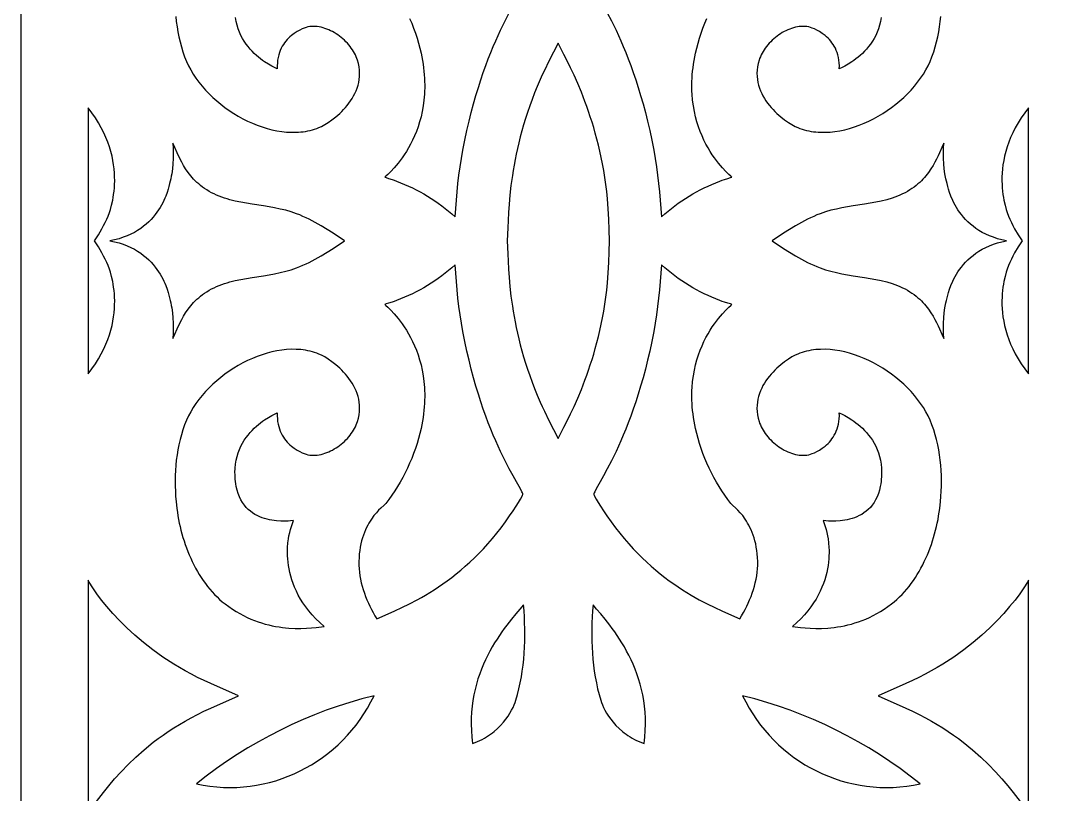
# Model space of a CAD drawing. Extents: x -375 to 375, y -1025 to 1025.
# Drawn here: x -270 to -192.5, y 374.9 to 432.5 of the extents above; entities that cross this region are included whole.
import ezdxf

# ---------------------------------------------------------------- set-up
doc = ezdxf.new("R2010")
doc.units = 0
doc.layers.add('LAYER_1', color=18, linetype='CONTINUOUS')
doc.layers.add('LAYER_2', color=174, linetype='CONTINUOUS')

msp = doc.modelspace()

# ---------------------------------------------------------------- linework, layer by layer
at = {"layer": 'LAYER_1'}
for points in [[(-258.466, 432.817), (-258.427, 432.431), (-258.377, 432.047), (-258.315, 431.666), (-258.24, 431.288), (-258.153, 430.913), (-258.052, 430.543), (-257.938, 430.178), (-257.81, 429.819), (-257.668, 429.466), (-257.521, 429.147), (-257.354, 428.833), (-257.169, 428.523), (-256.965, 428.218), (-256.744, 427.918), (-256.508, 427.626), (-256.256, 427.34), (-255.991, 427.062), (-255.712, 426.793), (-255.421, 426.533), (-255.118, 426.283), (-254.805, 426.043), (-254.483, 425.815), (-254.152, 425.599), (-253.814, 425.396), (-253.469, 425.205), (-253.118, 425.029), (-252.763, 424.868), (-252.404, 424.722), (-252.042, 424.592), (-251.678, 424.479), (-251.313, 424.384), (-250.948, 424.307), (-250.584, 424.248), (-250.222, 424.209), (-249.863, 424.191), (-249.507, 424.193), (-249.331, 424.202), (-249.156, 424.217), (-248.982, 424.237), (-248.811, 424.263), (-248.64, 424.295), (-248.472, 424.332), (-248.305, 424.376), (-248.14, 424.425), (-247.978, 424.481), (-247.817, 424.543), (-247.616, 424.635), (-247.381, 424.762), (-247.121, 424.922), (-246.843, 425.116), (-246.554, 425.341), (-246.409, 425.464), (-246.264, 425.596), (-246.12, 425.734), (-245.979, 425.88), (-245.84, 426.032), (-245.707, 426.192), (-245.578, 426.358), (-245.456, 426.531), (-245.34, 426.71), (-245.233, 426.895), (-245.135, 427.086), (-245.047, 427.284), (-244.971, 427.487), (-244.906, 427.696), (-244.854, 427.91), (-244.817, 428.13), (-244.794, 428.355), (-244.787, 428.585), (-244.797, 428.82), (-244.825, 429.06), (-244.872, 429.304), (-244.938, 429.553), (-244.983, 429.687), (-245.036, 429.82), (-245.096, 429.953), (-245.164, 430.083), (-245.238, 430.212), (-245.318, 430.339), (-245.405, 430.464), (-245.497, 430.586), (-245.595, 430.705), (-245.698, 430.822), (-245.806, 430.934), (-245.918, 431.044), (-246.035, 431.149), (-246.155, 431.25), (-246.28, 431.347), (-246.407, 431.438), (-246.537, 431.525), (-246.671, 431.607), (-246.806, 431.683), (-246.943, 431.753), (-247.082, 431.817), (-247.223, 431.875), (-247.365, 431.926), (-247.507, 431.97), (-247.65, 432.007), (-247.793, 432.036), (-247.935, 432.057), (-248.078, 432.071), (-248.219, 432.076), (-248.359, 432.073), (-248.498, 432.06), (-248.635, 432.039), (-248.774, 431.999), (-248.901, 431.953), (-249.059, 431.888), (-249.241, 431.801), (-249.44, 431.69), (-249.649, 431.555), (-249.862, 431.393), (-249.968, 431.302), (-250.072, 431.203), (-250.174, 431.096), (-250.273, 430.982), (-250.368, 430.86), (-250.458, 430.729), (-250.543, 430.59), (-250.621, 430.442), (-250.692, 430.286), (-250.754, 430.12), (-250.808, 429.945), (-250.852, 429.76), (-250.886, 429.566), (-250.908, 429.361), (-250.918, 429.147), (-250.915, 428.921), (-251.13, 429.02), (-251.329, 429.123), (-251.574, 429.262), (-251.853, 429.44), (-252.002, 429.544), (-252.156, 429.658), (-252.312, 429.783), (-252.47, 429.918), (-252.628, 430.064), (-252.785, 430.221), (-252.939, 430.389), (-253.089, 430.569), (-253.234, 430.76), (-253.371, 430.963), (-253.5, 431.178), (-253.62, 431.406), (-253.728, 431.645), (-253.823, 431.897), (-253.904, 432.162), (-253.97, 432.44), (-254.019, 432.731)], [(-241.062, 432.668), (-240.91, 432.307), (-240.768, 431.942), (-240.637, 431.574), (-240.515, 431.203), (-240.405, 430.829), (-240.305, 430.453), (-240.216, 430.076), (-240.158, 429.799), (-240.107, 429.526), (-240.064, 429.258), (-240.027, 428.994), (-239.998, 428.734), (-239.974, 428.478), (-239.957, 428.227), (-239.946, 427.98), (-239.941, 427.737), (-239.941, 427.498), (-239.948, 427.264), (-239.959, 427.034), (-239.997, 426.586), (-240.053, 426.156), (-240.127, 425.742), (-240.216, 425.345), (-240.32, 424.965), (-240.435, 424.601), (-240.562, 424.255), (-240.698, 423.925), (-240.841, 423.612), (-240.991, 423.316), (-241.145, 423.037), (-241.302, 422.774), (-241.46, 422.528), (-241.618, 422.299), (-241.774, 422.087), (-241.927, 421.891), (-242.215, 421.549), (-242.471, 421.274), (-242.681, 421.065), (-242.832, 420.922), (-242.913, 420.845), (-242.815, 420.818), (-242.629, 420.766), (-242.364, 420.681), (-242.206, 420.624), (-242.032, 420.555), (-241.733, 420.442), (-241.437, 420.321), (-241.144, 420.193), (-240.854, 420.058), (-240.568, 419.916), (-240.285, 419.767), (-240.006, 419.611), (-239.731, 419.449), (-239.459, 419.279), (-239.192, 419.103), (-238.929, 418.92), (-238.67, 418.731), (-238.416, 418.535), (-238.166, 418.333), (-237.92, 418.125), (-237.68, 417.91), (-237.635, 418.531), (-237.586, 419.153), (-237.53, 419.774), (-237.466, 420.394), (-237.393, 421.012), (-237.31, 421.629), (-237.215, 422.245), (-237.106, 422.858), (-236.96, 423.6), (-236.805, 424.317), (-236.644, 425.009), (-236.477, 425.675), (-236.305, 426.317), (-236.128, 426.933), (-235.948, 427.526), (-235.765, 428.093), (-235.58, 428.637), (-235.394, 429.157), (-235.207, 429.653), (-235.021, 430.126), (-234.836, 430.575), (-234.654, 431.002), (-234.474, 431.405), (-234.298, 431.786), (-233.96, 432.482), (-233.647, 433.089)], [(-226.353, 433.089), (-226.039, 432.482), (-225.702, 431.786), (-225.525, 431.405), (-225.346, 431.002), (-225.163, 430.575), (-224.978, 430.126), (-224.792, 429.653), (-224.606, 429.157), (-224.42, 428.637), (-224.235, 428.093), (-224.052, 427.526), (-223.871, 426.933), (-223.695, 426.317), (-223.522, 425.675), (-223.355, 425.009), (-223.194, 424.317), (-223.04, 423.6), (-222.893, 422.858), (-222.785, 422.245), (-222.69, 421.629), (-222.606, 421.012), (-222.534, 420.394), (-222.47, 419.774), (-222.414, 419.153), (-222.364, 418.531), (-222.32, 417.91), (-222.079, 418.125), (-221.834, 418.333), (-221.584, 418.535), (-221.329, 418.731), (-221.071, 418.92), (-220.807, 419.103), (-220.54, 419.279), (-220.269, 419.449), (-219.994, 419.611), (-219.714, 419.767), (-219.432, 419.916), (-219.146, 420.058), (-218.856, 420.193), (-218.563, 420.321), (-218.267, 420.442), (-217.968, 420.555), (-217.794, 420.624), (-217.635, 420.681), (-217.371, 420.766), (-217.184, 420.818), (-217.087, 420.845), (-217.167, 420.922), (-217.319, 421.065), (-217.529, 421.274), (-217.784, 421.549), (-218.073, 421.891), (-218.225, 422.087), (-218.381, 422.299), (-218.539, 422.528), (-218.697, 422.774), (-218.854, 423.037), (-219.008, 423.316), (-219.158, 423.612), (-219.302, 423.925), (-219.437, 424.255), (-219.564, 424.601), (-219.68, 424.965), (-219.783, 425.345), (-219.873, 425.742), (-219.946, 426.156), (-220.003, 426.586), (-220.041, 427.034), (-220.052, 427.264), (-220.058, 427.498), (-220.059, 427.737), (-220.053, 427.98), (-220.042, 428.227), (-220.025, 428.478), (-220.002, 428.734), (-219.972, 428.994), (-219.936, 429.258), (-219.892, 429.526), (-219.842, 429.799), (-219.784, 430.076), (-219.695, 430.453), (-219.595, 430.829), (-219.484, 431.203), (-219.363, 431.574), (-219.231, 431.942), (-219.089, 432.307), (-218.937, 432.668)], [(-205.98, 432.731), (-206.029, 432.44), (-206.095, 432.162), (-206.176, 431.897), (-206.272, 431.645), (-206.38, 431.406), (-206.499, 431.178), (-206.628, 430.963), (-206.766, 430.76), (-206.91, 430.569), (-207.06, 430.389), (-207.214, 430.221), (-207.371, 430.064), (-207.529, 429.918), (-207.687, 429.783), (-207.844, 429.658), (-207.997, 429.544), (-208.146, 429.44), (-208.426, 429.262), (-208.671, 429.123), (-208.87, 429.02), (-209.085, 428.921), (-209.082, 429.147), (-209.092, 429.361), (-209.114, 429.566), (-209.147, 429.76), (-209.191, 429.945), (-209.245, 430.12), (-209.308, 430.286), (-209.379, 430.442), (-209.457, 430.59), (-209.541, 430.729), (-209.631, 430.86), (-209.726, 430.982), (-209.825, 431.096), (-209.927, 431.203), (-210.032, 431.302), (-210.138, 431.393), (-210.351, 431.555), (-210.56, 431.69), (-210.759, 431.801), (-210.94, 431.888), (-211.098, 431.953), (-211.226, 431.999), (-211.364, 432.039), (-211.501, 432.06), (-211.64, 432.073), (-211.78, 432.076), (-211.922, 432.071), (-212.064, 432.057), (-212.207, 432.036), (-212.35, 432.007), (-212.493, 431.97), (-212.635, 431.926), (-212.777, 431.875), (-212.917, 431.817), (-213.056, 431.753), (-213.194, 431.683), (-213.329, 431.607), (-213.462, 431.525), (-213.592, 431.438), (-213.72, 431.347), (-213.844, 431.25), (-213.965, 431.149), (-214.081, 431.044), (-214.194, 430.934), (-214.302, 430.822), (-214.405, 430.705), (-214.503, 430.586), (-214.595, 430.464), (-214.681, 430.339), (-214.762, 430.212), (-214.836, 430.083), (-214.903, 429.953), (-214.963, 429.82), (-215.016, 429.687), (-215.061, 429.553), (-215.128, 429.304), (-215.175, 429.06), (-215.203, 428.82), (-215.213, 428.585), (-215.206, 428.355), (-215.183, 428.13), (-215.145, 427.91), (-215.094, 427.696), (-215.029, 427.487), (-214.952, 427.284), (-214.864, 427.086), (-214.766, 426.895), (-214.659, 426.71), (-214.544, 426.531), (-214.422, 426.358), (-214.293, 426.192), (-214.159, 426.032), (-214.021, 425.88), (-213.879, 425.734), (-213.736, 425.596), (-213.591, 425.464), (-213.445, 425.341), (-213.157, 425.116), (-212.878, 424.922), (-212.618, 424.762), (-212.383, 424.635), (-212.182, 424.543), (-212.022, 424.481), (-211.859, 424.425), (-211.694, 424.376), (-211.528, 424.332), (-211.359, 424.295), (-211.189, 424.263), (-211.017, 424.237), (-210.844, 424.217), (-210.669, 424.202), (-210.493, 424.193), (-210.137, 424.191), (-209.778, 424.209), (-209.415, 424.248), (-209.051, 424.307), (-208.687, 424.384), (-208.322, 424.479), (-207.958, 424.592), (-207.596, 424.722), (-207.237, 424.868), (-206.881, 425.029), (-206.531, 425.205), (-206.186, 425.396), (-205.847, 425.599), (-205.517, 425.815), (-205.194, 426.043), (-204.881, 426.283), (-204.579, 426.533), (-204.288, 426.793), (-204.009, 427.062), (-203.743, 427.34), (-203.492, 427.626), (-203.255, 427.918), (-203.035, 428.218), (-202.831, 428.523), (-202.645, 428.833), (-202.478, 429.147), (-202.331, 429.466), (-202.189, 429.819), (-202.061, 430.178), (-201.947, 430.543), (-201.847, 430.913), (-201.759, 431.288), (-201.685, 431.666), (-201.623, 432.047), (-201.572, 432.431), (-201.534, 432.817)], [(-264.551, 374.18), (-263.856, 375.073), (-263.456, 375.563), (-263.018, 376.076), (-262.537, 376.607), (-262.012, 377.15), (-261.44, 377.7), (-260.818, 378.253), (-260.142, 378.802), (-259.783, 379.075), (-259.41, 379.345), (-259.023, 379.612), (-258.62, 379.874), (-258.202, 380.133), (-257.768, 380.386), (-257.318, 380.634), (-256.851, 380.875), (-256.368, 381.109), (-255.868, 381.336), (-253.806, 382.254), (-255.868, 383.173), (-256.362, 383.4), (-256.843, 383.634), (-257.308, 383.874), (-257.76, 384.119), (-258.197, 384.37), (-258.621, 384.626), (-259.426, 385.15), (-260.176, 385.685), (-260.873, 386.228), (-261.518, 386.773), (-262.111, 387.318), (-262.653, 387.856), (-263.146, 388.384), (-263.592, 388.897), (-263.99, 389.39), (-264.341, 389.859), (-264.648, 390.3), (-264.911, 390.708), (-265, 390.858), (-265, 373.6)], [(-195, 373.601), (-195, 390.857), (-195.088, 390.708), (-195.351, 390.3), (-195.658, 389.859), (-196.01, 389.39), (-196.408, 388.897), (-196.853, 388.384), (-197.346, 387.856), (-197.889, 387.318), (-198.482, 386.773), (-199.126, 386.228), (-199.823, 385.685), (-200.574, 385.15), (-201.378, 384.626), (-201.802, 384.37), (-202.239, 384.119), (-202.691, 383.874), (-203.157, 383.634), (-203.637, 383.4), (-204.132, 383.173), (-206.194, 382.254), (-204.132, 381.336), (-203.632, 381.109), (-203.148, 380.875), (-202.682, 380.634), (-202.232, 380.386), (-201.798, 380.133), (-201.38, 379.874), (-200.977, 379.612), (-200.589, 379.345), (-200.216, 379.075), (-199.857, 378.802), (-199.182, 378.253), (-198.559, 377.7), (-197.987, 377.15), (-197.462, 376.607), (-196.982, 376.076), (-196.543, 375.563), (-196.143, 375.073), (-195.448, 374.18)]]:
    msp.add_lwpolyline(points, dxfattribs=at)
for points in [[(-230.345, 430.148), (-230.694, 429.476), (-231.035, 428.8), (-231.198, 428.458), (-231.353, 428.113), (-231.566, 427.612), (-231.766, 427.118), (-231.953, 426.631), (-232.127, 426.15), (-232.289, 425.677), (-232.44, 425.21), (-232.58, 424.751), (-232.71, 424.299), (-232.829, 423.855), (-232.939, 423.418), (-233.039, 422.99), (-233.131, 422.569), (-233.214, 422.157), (-233.289, 421.753), (-233.357, 421.358), (-233.418, 420.972), (-233.52, 420.226), (-233.6, 419.517), (-233.661, 418.847), (-233.706, 418.217), (-233.739, 417.627), (-233.764, 417.08), (-233.804, 416.118), (-233.764, 415.156), (-233.739, 414.609), (-233.706, 414.019), (-233.661, 413.389), (-233.6, 412.719), (-233.52, 412.01), (-233.418, 411.264), (-233.357, 410.878), (-233.289, 410.483), (-233.214, 410.079), (-233.131, 409.667), (-233.039, 409.246), (-232.939, 408.818), (-232.829, 408.381), (-232.71, 407.937), (-232.58, 407.485), (-232.44, 407.026), (-232.289, 406.559), (-232.127, 406.086), (-231.953, 405.605), (-231.766, 405.118), (-231.566, 404.624), (-231.353, 404.123), (-231.198, 403.778), (-231.035, 403.436), (-230.694, 402.76), (-230.345, 402.088), (-230, 401.414), (-229.581, 402.242), (-229.343, 402.719), (-229.09, 403.238), (-228.827, 403.801), (-228.558, 404.407), (-228.285, 405.058), (-228.014, 405.753), (-227.88, 406.117), (-227.747, 406.493), (-227.617, 406.881), (-227.489, 407.28), (-227.365, 407.69), (-227.244, 408.112), (-227.127, 408.546), (-227.015, 408.991), (-226.908, 409.449), (-226.806, 409.918), (-226.71, 410.399), (-226.621, 410.893), (-226.539, 411.398), (-226.464, 411.915), (-226.397, 412.445), (-226.338, 412.987), (-226.305, 413.366), (-226.281, 413.746), (-226.247, 414.515), (-226.224, 415.303), (-226.196, 416.118), (-226.224, 416.933), (-226.247, 417.721), (-226.281, 418.49), (-226.305, 418.87), (-226.338, 419.249), (-226.397, 419.791), (-226.464, 420.321), (-226.539, 420.838), (-226.621, 421.343), (-226.71, 421.837), (-226.806, 422.318), (-226.908, 422.787), (-227.015, 423.244), (-227.127, 423.69), (-227.244, 424.124), (-227.365, 424.546), (-227.489, 424.956), (-227.617, 425.355), (-227.747, 425.743), (-227.88, 426.118), (-228.014, 426.483), (-228.285, 427.178), (-228.558, 427.829), (-228.827, 428.435), (-229.09, 428.998), (-229.343, 429.517), (-229.581, 429.994), (-230, 430.822)], [(-264.998, 416.118), (-264.998, 406.231), (-264.851, 406.417), (-264.712, 406.603), (-264.453, 406.974), (-264.22, 407.343), (-264.011, 407.708), (-263.826, 408.071), (-263.664, 408.429), (-263.522, 408.782), (-263.401, 409.131), (-263.299, 409.473), (-263.214, 409.808), (-263.146, 410.137), (-263.094, 410.457), (-263.056, 410.769), (-263.031, 411.073), (-263.018, 411.366), (-263.015, 411.649), (-263.023, 411.921), (-263.039, 412.182), (-263.062, 412.431), (-263.091, 412.666), (-263.126, 412.889), (-263.164, 413.097), (-263.248, 413.469), (-263.334, 413.778), (-263.411, 414.019), (-263.507, 414.275), (-263.606, 414.516), (-263.716, 414.752), (-263.835, 414.985), (-263.962, 415.215), (-264.231, 415.667), (-264.511, 416.118), (-264.231, 416.569), (-263.962, 417.021), (-263.835, 417.251), (-263.716, 417.484), (-263.606, 417.72), (-263.507, 417.961), (-263.411, 418.217), (-263.334, 418.458), (-263.248, 418.766), (-263.164, 419.139), (-263.126, 419.347), (-263.091, 419.57), (-263.062, 419.805), (-263.039, 420.054), (-263.023, 420.315), (-263.015, 420.587), (-263.018, 420.87), (-263.031, 421.163), (-263.056, 421.467), (-263.094, 421.779), (-263.146, 422.099), (-263.214, 422.428), (-263.299, 422.763), (-263.401, 423.105), (-263.522, 423.454), (-263.664, 423.807), (-263.826, 424.165), (-264.011, 424.528), (-264.22, 424.893), (-264.453, 425.262), (-264.712, 425.633), (-264.851, 425.819), (-264.998, 426.005)], [(-195.288, 425.633), (-195.547, 425.262), (-195.78, 424.893), (-195.988, 424.528), (-196.173, 424.165), (-196.336, 423.807), (-196.477, 423.454), (-196.598, 423.105), (-196.701, 422.763), (-196.785, 422.428), (-196.853, 422.099), (-196.906, 421.779), (-196.944, 421.467), (-196.969, 421.163), (-196.982, 420.87), (-196.984, 420.587), (-196.977, 420.315), (-196.961, 420.054), (-196.938, 419.805), (-196.908, 419.57), (-196.874, 419.347), (-196.835, 419.139), (-196.751, 418.766), (-196.666, 418.458), (-196.588, 418.217), (-196.493, 417.961), (-196.393, 417.72), (-196.283, 417.484), (-196.164, 417.251), (-196.038, 417.021), (-195.769, 416.569), (-195.488, 416.118), (-195.769, 415.667), (-196.038, 415.215), (-196.164, 414.985), (-196.283, 414.752), (-196.393, 414.516), (-196.493, 414.275), (-196.588, 414.019), (-196.666, 413.778), (-196.751, 413.469), (-196.835, 413.097), (-196.874, 412.889), (-196.908, 412.666), (-196.938, 412.431), (-196.961, 412.182), (-196.977, 411.921), (-196.984, 411.649), (-196.982, 411.366), (-196.969, 411.073), (-196.944, 410.769), (-196.906, 410.457), (-196.853, 410.137), (-196.785, 409.808), (-196.701, 409.473), (-196.598, 409.131), (-196.477, 408.782), (-196.336, 408.429), (-196.173, 408.071), (-195.988, 407.708), (-195.78, 407.343), (-195.547, 406.974), (-195.288, 406.603), (-195.002, 406.231), (-195.002, 416.118), (-195.002, 426.005)], [(-258.665, 422.996), (-258.659, 422.617), (-258.663, 422.237), (-258.681, 421.858), (-258.715, 421.48), (-258.766, 421.106), (-258.799, 420.92), (-258.837, 420.736), (-258.88, 420.553), (-258.929, 420.371), (-258.981, 420.16), (-259.034, 419.964), (-259.113, 419.72), (-259.219, 419.435), (-259.284, 419.281), (-259.357, 419.119), (-259.439, 418.952), (-259.531, 418.781), (-259.633, 418.606), (-259.745, 418.428), (-259.868, 418.249), (-260.003, 418.069), (-260.149, 417.89), (-260.308, 417.713), (-260.48, 417.539), (-260.666, 417.369), (-260.865, 417.204), (-261.079, 417.045), (-261.307, 416.893), (-261.551, 416.749), (-261.811, 416.615), (-262.088, 416.49), (-262.381, 416.378), (-262.691, 416.278), (-263.02, 416.191), (-263.366, 416.119), (-263.365, 416.118), (-263.366, 416.117), (-263.02, 416.045), (-262.691, 415.958), (-262.381, 415.858), (-262.088, 415.745), (-261.811, 415.621), (-261.551, 415.487), (-261.307, 415.343), (-261.079, 415.191), (-260.865, 415.032), (-260.666, 414.867), (-260.48, 414.697), (-260.308, 414.523), (-260.149, 414.346), (-260.003, 414.167), (-259.868, 413.987), (-259.745, 413.808), (-259.633, 413.63), (-259.531, 413.455), (-259.439, 413.284), (-259.357, 413.117), (-259.284, 412.955), (-259.219, 412.801), (-259.113, 412.516), (-259.034, 412.272), (-258.981, 412.076), (-258.929, 411.865), (-258.88, 411.683), (-258.837, 411.5), (-258.799, 411.316), (-258.766, 411.13), (-258.715, 410.756), (-258.681, 410.378), (-258.663, 409.999), (-258.659, 409.619), (-258.665, 409.24), (-258.68, 408.862), (-258.608, 409.01), (-258.532, 409.181), (-258.361, 409.577), (-258.152, 410.03), (-258.028, 410.271), (-257.889, 410.519), (-257.733, 410.771), (-257.557, 411.025), (-257.36, 411.277), (-257.14, 411.526), (-257.021, 411.649), (-256.895, 411.769), (-256.763, 411.888), (-256.623, 412.004), (-256.476, 412.117), (-256.322, 412.227), (-256.159, 412.334), (-255.989, 412.436), (-255.805, 412.538), (-255.619, 412.632), (-255.429, 412.719), (-255.237, 412.799), (-255.043, 412.872), (-254.846, 412.94), (-254.647, 413.003), (-254.447, 413.06), (-254.04, 413.162), (-253.628, 413.249), (-253.212, 413.325), (-252.792, 413.394), (-251.949, 413.524), (-251.528, 413.591), (-251.109, 413.666), (-250.693, 413.751), (-250.283, 413.849), (-249.878, 413.965), (-249.678, 414.031), (-249.481, 414.102), (-249.243, 414.196), (-249.007, 414.296), (-248.774, 414.402), (-248.543, 414.514), (-248.088, 414.751), (-247.641, 415.005), (-247.2, 415.272), (-246.765, 415.549), (-245.905, 416.118), (-246.765, 416.687), (-247.2, 416.964), (-247.641, 417.231), (-248.088, 417.485), (-248.543, 417.722), (-248.774, 417.834), (-249.007, 417.94), (-249.243, 418.04), (-249.481, 418.133), (-249.678, 418.205), (-249.878, 418.27), (-250.283, 418.387), (-250.693, 418.485), (-251.109, 418.57), (-251.528, 418.645), (-251.949, 418.712), (-252.792, 418.842), (-253.212, 418.911), (-253.628, 418.987), (-254.04, 419.074), (-254.447, 419.176), (-254.647, 419.233), (-254.846, 419.296), (-255.043, 419.364), (-255.237, 419.437), (-255.429, 419.517), (-255.619, 419.604), (-255.805, 419.698), (-255.989, 419.8), (-256.159, 419.902), (-256.322, 420.009), (-256.476, 420.119), (-256.623, 420.232), (-256.763, 420.348), (-256.895, 420.467), (-257.021, 420.587), (-257.14, 420.709), (-257.36, 420.959), (-257.557, 421.211), (-257.733, 421.465), (-257.889, 421.717), (-258.028, 421.965), (-258.152, 422.206), (-258.361, 422.659), (-258.532, 423.055), (-258.608, 423.226), (-258.68, 423.374)], [(-201.468, 423.055), (-201.639, 422.659), (-201.738, 422.439), (-201.848, 422.206), (-201.971, 421.965), (-202.11, 421.717), (-202.267, 421.465), (-202.442, 421.211), (-202.639, 420.959), (-202.746, 420.833), (-202.859, 420.709), (-202.978, 420.587), (-203.104, 420.467), (-203.237, 420.348), (-203.377, 420.232), (-203.524, 420.119), (-203.678, 420.009), (-203.84, 419.902), (-204.01, 419.8), (-204.194, 419.698), (-204.381, 419.604), (-204.57, 419.517), (-204.762, 419.437), (-204.957, 419.364), (-205.153, 419.296), (-205.553, 419.176), (-205.959, 419.074), (-206.371, 418.987), (-206.788, 418.911), (-207.207, 418.842), (-208.051, 418.712), (-208.472, 418.645), (-208.891, 418.57), (-209.306, 418.485), (-209.717, 418.387), (-210.122, 418.27), (-210.321, 418.205), (-210.519, 418.133), (-210.757, 418.04), (-210.992, 417.94), (-211.225, 417.834), (-211.456, 417.722), (-211.911, 417.485), (-212.358, 417.231), (-212.799, 416.964), (-213.235, 416.687), (-214.094, 416.118), (-213.235, 415.549), (-212.799, 415.272), (-212.358, 415.005), (-211.911, 414.751), (-211.456, 414.514), (-211.225, 414.402), (-210.992, 414.296), (-210.757, 414.196), (-210.519, 414.102), (-210.321, 414.031), (-210.122, 413.965), (-209.717, 413.849), (-209.306, 413.751), (-208.891, 413.666), (-208.472, 413.591), (-208.051, 413.524), (-207.207, 413.394), (-206.788, 413.325), (-206.371, 413.249), (-205.959, 413.162), (-205.553, 413.06), (-205.153, 412.94), (-204.957, 412.872), (-204.762, 412.799), (-204.57, 412.719), (-204.381, 412.632), (-204.194, 412.538), (-204.01, 412.436), (-203.84, 412.334), (-203.678, 412.227), (-203.524, 412.117), (-203.377, 412.004), (-203.237, 411.888), (-203.104, 411.769), (-202.978, 411.649), (-202.859, 411.526), (-202.746, 411.403), (-202.639, 411.277), (-202.442, 411.025), (-202.267, 410.771), (-202.11, 410.519), (-201.971, 410.271), (-201.848, 410.03), (-201.738, 409.797), (-201.639, 409.577), (-201.468, 409.181), (-201.319, 408.862), (-201.334, 409.24), (-201.341, 409.619), (-201.336, 409.999), (-201.318, 410.378), (-201.285, 410.756), (-201.234, 411.13), (-201.163, 411.5), (-201.12, 411.683), (-201.07, 411.865), (-201.019, 412.076), (-200.965, 412.272), (-200.887, 412.516), (-200.781, 412.801), (-200.643, 413.117), (-200.56, 413.284), (-200.469, 413.455), (-200.367, 413.63), (-200.255, 413.808), (-200.131, 413.987), (-199.997, 414.167), (-199.85, 414.346), (-199.691, 414.523), (-199.519, 414.697), (-199.334, 414.867), (-199.134, 415.032), (-198.921, 415.191), (-198.692, 415.343), (-198.448, 415.487), (-198.188, 415.621), (-197.912, 415.745), (-197.619, 415.858), (-197.308, 415.958), (-196.98, 416.045), (-196.633, 416.117), (-196.634, 416.118), (-196.633, 416.119), (-196.98, 416.191), (-197.308, 416.278), (-197.619, 416.378), (-197.912, 416.49), (-198.188, 416.615), (-198.448, 416.749), (-198.692, 416.893), (-198.921, 417.045), (-199.134, 417.204), (-199.334, 417.369), (-199.519, 417.539), (-199.691, 417.713), (-199.85, 417.89), (-199.997, 418.069), (-200.131, 418.249), (-200.255, 418.428), (-200.367, 418.606), (-200.469, 418.781), (-200.56, 418.952), (-200.643, 419.119), (-200.781, 419.435), (-200.887, 419.72), (-200.965, 419.964), (-201.019, 420.16), (-201.07, 420.371), (-201.12, 420.553), (-201.163, 420.736), (-201.234, 421.106), (-201.285, 421.48), (-201.318, 421.858), (-201.336, 422.237), (-201.341, 422.617), (-201.334, 422.996), (-201.319, 423.374)], [(-237.92, 414.111), (-238.166, 413.903), (-238.416, 413.701), (-238.67, 413.505), (-238.929, 413.316), (-239.192, 413.133), (-239.459, 412.957), (-239.731, 412.787), (-240.006, 412.625), (-240.285, 412.469), (-240.568, 412.32), (-240.854, 412.178), (-241.144, 412.043), (-241.437, 411.915), (-241.733, 411.794), (-242.032, 411.681), (-242.206, 411.612), (-242.364, 411.555), (-242.629, 411.47), (-242.815, 411.418), (-242.913, 411.391), (-242.832, 411.314), (-242.681, 411.171), (-242.471, 410.962), (-242.215, 410.687), (-241.927, 410.345), (-241.774, 410.149), (-241.618, 409.937), (-241.46, 409.708), (-241.302, 409.462), (-241.145, 409.199), (-240.991, 408.92), (-240.841, 408.624), (-240.698, 408.311), (-240.562, 407.981), (-240.435, 407.635), (-240.32, 407.271), (-240.216, 406.891), (-240.127, 406.494), (-240.053, 406.08), (-239.997, 405.65), (-239.959, 405.202), (-239.948, 404.972), (-239.941, 404.737), (-239.941, 404.499), (-239.946, 404.256), (-239.957, 404.009), (-239.974, 403.758), (-239.998, 403.502), (-240.027, 403.242), (-240.064, 402.978), (-240.107, 402.71), (-240.158, 402.437), (-240.216, 402.16), (-240.305, 401.783), (-240.405, 401.407), (-240.515, 401.033), (-240.637, 400.662), (-240.768, 400.294), (-240.91, 399.929), (-241.062, 399.568), (-241.224, 399.212), (-241.395, 398.86), (-241.576, 398.513), (-241.766, 398.171), (-241.965, 397.836), (-242.173, 397.507), (-242.389, 397.185), (-242.614, 396.87), (-242.847, 396.562), (-242.887, 396.524), (-242.965, 396.458), (-243.212, 396.237), (-243.369, 396.08), (-243.541, 395.89), (-243.723, 395.668), (-243.908, 395.41), (-244.001, 395.268), (-244.092, 395.117), (-244.181, 394.957), (-244.267, 394.788), (-244.35, 394.609), (-244.429, 394.42), (-244.503, 394.222), (-244.572, 394.013), (-244.634, 393.795), (-244.69, 393.567), (-244.738, 393.328), (-244.777, 393.079), (-244.808, 392.82), (-244.828, 392.55), (-244.839, 392.268), (-244.838, 391.976), (-244.825, 391.714), (-244.801, 391.453), (-244.766, 391.192), (-244.719, 390.932), (-244.662, 390.674), (-244.596, 390.417), (-244.52, 390.162), (-244.435, 389.909), (-244.342, 389.659), (-244.242, 389.412), (-244.135, 389.168), (-244.021, 388.927), (-243.901, 388.689), (-243.775, 388.456), (-243.645, 388.226), (-243.51, 388.001), (-242.66, 388.362), (-242.17, 388.578), (-241.642, 388.822), (-241.081, 389.098), (-240.491, 389.41), (-240.187, 389.58), (-239.877, 389.76), (-239.562, 389.95), (-239.242, 390.151), (-238.918, 390.364), (-238.591, 390.588), (-238.26, 390.825), (-237.928, 391.074), (-237.593, 391.337), (-237.257, 391.612), (-236.92, 391.902), (-236.582, 392.206), (-236.245, 392.525), (-235.908, 392.859), (-235.573, 393.208), (-235.24, 393.574), (-234.909, 393.956), (-234.58, 394.355), (-234.255, 394.771), (-233.934, 395.205), (-233.623, 395.644), (-233.357, 396.034), (-233.135, 396.372), (-232.956, 396.657), (-232.819, 396.888), (-232.722, 397.064), (-232.664, 397.182), (-232.644, 397.242), (-232.651, 397.292), (-232.675, 397.361), (-232.714, 397.449), (-232.768, 397.557), (-232.919, 397.831), (-233.12, 398.187), (-233.365, 398.625), (-233.647, 399.147), (-233.96, 399.754), (-234.298, 400.45), (-234.474, 400.831), (-234.654, 401.234), (-234.836, 401.661), (-235.021, 402.11), (-235.207, 402.583), (-235.394, 403.079), (-235.58, 403.599), (-235.765, 404.143), (-235.948, 404.71), (-236.128, 405.302), (-236.305, 405.919), (-236.477, 406.561), (-236.644, 407.227), (-236.805, 407.919), (-236.96, 408.636), (-237.106, 409.378), (-237.215, 409.991), (-237.31, 410.607), (-237.393, 411.224), (-237.466, 411.842), (-237.53, 412.462), (-237.586, 413.083), (-237.635, 413.704), (-237.68, 414.326)], [(-222.364, 413.704), (-222.414, 413.083), (-222.47, 412.462), (-222.534, 411.842), (-222.606, 411.224), (-222.69, 410.607), (-222.785, 409.991), (-222.893, 409.378), (-223.04, 408.636), (-223.194, 407.919), (-223.355, 407.227), (-223.522, 406.561), (-223.695, 405.919), (-223.871, 405.302), (-224.052, 404.71), (-224.235, 404.143), (-224.42, 403.599), (-224.606, 403.079), (-224.792, 402.583), (-224.978, 402.11), (-225.163, 401.661), (-225.346, 401.234), (-225.525, 400.831), (-225.702, 400.45), (-226.039, 399.754), (-226.353, 399.147), (-226.635, 398.625), (-226.88, 398.187), (-227.081, 397.831), (-227.231, 397.557), (-227.285, 397.449), (-227.325, 397.361), (-227.348, 397.292), (-227.355, 397.242), (-227.335, 397.182), (-227.277, 397.064), (-227.181, 396.888), (-227.043, 396.657), (-226.864, 396.372), (-226.642, 396.034), (-226.376, 395.644), (-226.065, 395.205), (-225.744, 394.771), (-225.419, 394.355), (-225.091, 393.956), (-224.76, 393.574), (-224.426, 393.208), (-224.091, 392.859), (-223.755, 392.525), (-223.417, 392.206), (-223.08, 391.902), (-222.743, 391.612), (-222.407, 391.337), (-222.072, 391.074), (-221.739, 390.825), (-221.409, 390.588), (-221.081, 390.364), (-220.758, 390.151), (-220.438, 389.95), (-220.123, 389.76), (-219.812, 389.58), (-219.508, 389.41), (-218.918, 389.098), (-218.358, 388.822), (-217.83, 388.578), (-217.34, 388.362), (-216.489, 388.001), (-216.354, 388.226), (-216.224, 388.456), (-216.099, 388.689), (-215.979, 388.927), (-215.865, 389.168), (-215.758, 389.412), (-215.657, 389.659), (-215.564, 389.909), (-215.48, 390.162), (-215.404, 390.417), (-215.337, 390.674), (-215.28, 390.932), (-215.234, 391.192), (-215.198, 391.453), (-215.174, 391.714), (-215.162, 391.976), (-215.161, 392.268), (-215.171, 392.55), (-215.192, 392.82), (-215.222, 393.079), (-215.262, 393.328), (-215.31, 393.567), (-215.365, 393.795), (-215.428, 394.013), (-215.496, 394.222), (-215.57, 394.42), (-215.649, 394.609), (-215.733, 394.788), (-215.819, 394.957), (-215.908, 395.117), (-215.999, 395.268), (-216.091, 395.41), (-216.277, 395.668), (-216.458, 395.89), (-216.63, 396.08), (-216.788, 396.237), (-217.034, 396.458), (-217.112, 396.524), (-217.152, 396.562), (-217.385, 396.87), (-217.61, 397.185), (-217.827, 397.507), (-218.034, 397.836), (-218.233, 398.171), (-218.423, 398.513), (-218.604, 398.86), (-218.776, 399.212), (-218.937, 399.568), (-219.089, 399.929), (-219.231, 400.294), (-219.363, 400.662), (-219.484, 401.033), (-219.595, 401.407), (-219.695, 401.783), (-219.784, 402.16), (-219.842, 402.437), (-219.892, 402.71), (-219.936, 402.978), (-219.972, 403.242), (-220.002, 403.502), (-220.025, 403.758), (-220.042, 404.009), (-220.053, 404.256), (-220.059, 404.499), (-220.058, 404.737), (-220.052, 404.972), (-220.041, 405.202), (-220.003, 405.65), (-219.946, 406.08), (-219.873, 406.494), (-219.783, 406.891), (-219.68, 407.271), (-219.564, 407.635), (-219.437, 407.981), (-219.302, 408.311), (-219.158, 408.624), (-219.008, 408.92), (-218.854, 409.199), (-218.697, 409.462), (-218.539, 409.708), (-218.381, 409.937), (-218.225, 410.149), (-218.073, 410.345), (-217.784, 410.687), (-217.529, 410.962), (-217.319, 411.171), (-217.167, 411.314), (-217.087, 411.391), (-217.184, 411.418), (-217.371, 411.47), (-217.635, 411.555), (-217.794, 411.612), (-217.968, 411.681), (-218.267, 411.794), (-218.563, 411.915), (-218.856, 412.043), (-219.146, 412.178), (-219.432, 412.32), (-219.714, 412.469), (-219.994, 412.625), (-220.269, 412.787), (-220.54, 412.957), (-220.807, 413.133), (-221.071, 413.316), (-221.329, 413.505), (-221.584, 413.701), (-221.834, 413.903), (-222.079, 414.111), (-222.32, 414.326)], [(-250.222, 408.027), (-250.584, 407.988), (-250.948, 407.929), (-251.313, 407.852), (-251.678, 407.757), (-252.042, 407.644), (-252.404, 407.514), (-252.763, 407.368), (-253.118, 407.207), (-253.469, 407.031), (-253.814, 406.84), (-254.152, 406.637), (-254.483, 406.421), (-254.805, 406.193), (-255.118, 405.953), (-255.421, 405.703), (-255.712, 405.443), (-255.991, 405.174), (-256.256, 404.896), (-256.508, 404.61), (-256.744, 404.318), (-256.965, 404.018), (-257.169, 403.713), (-257.354, 403.403), (-257.521, 403.089), (-257.668, 402.77), (-257.81, 402.417), (-257.938, 402.058), (-258.052, 401.693), (-258.153, 401.323), (-258.24, 400.948), (-258.315, 400.57), (-258.377, 400.189), (-258.427, 399.805), (-258.466, 399.419), (-258.493, 399.032), (-258.51, 398.645), (-258.517, 398.257), (-258.513, 397.87), (-258.501, 397.485), (-258.478, 397.101), (-258.448, 396.72), (-258.388, 396.19), (-258.351, 395.923), (-258.307, 395.655), (-258.259, 395.387), (-258.205, 395.119), (-258.145, 394.851), (-258.08, 394.584), (-258.009, 394.317), (-257.933, 394.051), (-257.851, 393.787), (-257.763, 393.524), (-257.67, 393.264), (-257.571, 393.006), (-257.467, 392.75), (-257.357, 392.497), (-257.241, 392.248), (-257.119, 392.002), (-256.992, 391.76), (-256.859, 391.522), (-256.72, 391.289), (-256.575, 391.06), (-256.424, 390.836), (-256.268, 390.618), (-256.105, 390.406), (-255.937, 390.199), (-255.763, 389.999), (-255.582, 389.806), (-255.396, 389.619), (-255.204, 389.44), (-255.006, 389.268), (-254.801, 389.104), (-254.528, 388.901), (-254.254, 388.713), (-253.979, 388.539), (-253.705, 388.379), (-253.431, 388.233), (-253.157, 388.099), (-252.885, 387.977), (-252.614, 387.868), (-252.344, 387.769), (-252.077, 387.681), (-251.812, 387.604), (-251.55, 387.536), (-251.291, 387.477), (-251.036, 387.427), (-250.784, 387.385), (-250.536, 387.351), (-250.293, 387.324), (-250.055, 387.304), (-249.595, 387.281), (-249.158, 387.279), (-248.748, 387.293), (-248.366, 387.319), (-248.017, 387.354), (-247.426, 387.431), (-247.749, 387.715), (-248.046, 388.002), (-248.319, 388.292), (-248.568, 388.584), (-248.795, 388.877), (-249, 389.171), (-249.184, 389.465), (-249.348, 389.757), (-249.494, 390.047), (-249.622, 390.335), (-249.733, 390.62), (-249.829, 390.9), (-249.91, 391.175), (-249.978, 391.444), (-250.032, 391.707), (-250.075, 391.963), (-250.108, 392.21), (-250.13, 392.449), (-250.144, 392.678), (-250.151, 392.897), (-250.15, 393.104), (-250.144, 393.299), (-250.119, 393.651), (-250.083, 393.946), (-250.045, 394.176), (-249.991, 394.423), (-249.931, 394.648), (-249.86, 394.87), (-249.713, 395.312), (-249.918, 395.285), (-250.115, 395.269), (-250.363, 395.258), (-250.652, 395.26), (-250.974, 395.28), (-251.144, 395.299), (-251.319, 395.325), (-251.497, 395.359), (-251.678, 395.401), (-251.86, 395.452), (-252.042, 395.513), (-252.223, 395.585), (-252.402, 395.668), (-252.577, 395.764), (-252.748, 395.873), (-252.914, 395.995), (-253.073, 396.133), (-253.223, 396.285), (-253.365, 396.454), (-253.497, 396.639), (-253.617, 396.842), (-253.725, 397.064), (-253.819, 397.305), (-253.898, 397.566), (-253.962, 397.847), (-253.993, 398.029), (-254.018, 398.207), (-254.038, 398.381), (-254.051, 398.552), (-254.059, 398.719), (-254.061, 398.883), (-254.05, 399.201), (-254.019, 399.505), (-253.97, 399.796), (-253.904, 400.074), (-253.823, 400.339), (-253.728, 400.591), (-253.62, 400.83), (-253.5, 401.058), (-253.371, 401.273), (-253.234, 401.476), (-253.089, 401.667), (-252.939, 401.847), (-252.785, 402.015), (-252.628, 402.172), (-252.47, 402.318), (-252.312, 402.453), (-252.156, 402.578), (-252.002, 402.692), (-251.853, 402.796), (-251.574, 402.974), (-251.329, 403.113), (-251.13, 403.216), (-250.915, 403.315), (-250.918, 403.089), (-250.908, 402.875), (-250.886, 402.67), (-250.852, 402.476), (-250.808, 402.291), (-250.754, 402.116), (-250.692, 401.95), (-250.621, 401.794), (-250.543, 401.646), (-250.458, 401.507), (-250.368, 401.376), (-250.273, 401.254), (-250.174, 401.14), (-250.072, 401.033), (-249.968, 400.934), (-249.862, 400.843), (-249.649, 400.681), (-249.44, 400.546), (-249.241, 400.435), (-249.059, 400.348), (-248.901, 400.283), (-248.774, 400.237), (-248.635, 400.197), (-248.498, 400.175), (-248.359, 400.163), (-248.219, 400.16), (-248.078, 400.165), (-247.935, 400.179), (-247.793, 400.2), (-247.65, 400.229), (-247.507, 400.266), (-247.365, 400.31), (-247.223, 400.361), (-247.082, 400.419), (-246.943, 400.483), (-246.806, 400.553), (-246.671, 400.629), (-246.537, 400.711), (-246.407, 400.797), (-246.28, 400.889), (-246.155, 400.986), (-246.035, 401.087), (-245.918, 401.192), (-245.806, 401.302), (-245.698, 401.414), (-245.595, 401.531), (-245.497, 401.65), (-245.405, 401.772), (-245.318, 401.897), (-245.238, 402.024), (-245.164, 402.153), (-245.096, 402.283), (-245.036, 402.415), (-244.983, 402.549), (-244.938, 402.683), (-244.872, 402.932), (-244.825, 403.176), (-244.797, 403.416), (-244.787, 403.651), (-244.794, 403.881), (-244.817, 404.106), (-244.854, 404.326), (-244.906, 404.54), (-244.971, 404.749), (-245.047, 404.952), (-245.135, 405.15), (-245.233, 405.341), (-245.34, 405.526), (-245.456, 405.705), (-245.578, 405.878), (-245.707, 406.044), (-245.84, 406.204), (-245.979, 406.356), (-246.12, 406.502), (-246.264, 406.64), (-246.409, 406.772), (-246.554, 406.895), (-246.843, 407.12), (-247.121, 407.314), (-247.381, 407.474), (-247.616, 407.601), (-247.817, 407.693), (-247.978, 407.755), (-248.14, 407.811), (-248.305, 407.86), (-248.472, 407.904), (-248.64, 407.941), (-248.811, 407.973), (-248.982, 407.999), (-249.156, 408.019), (-249.331, 408.034), (-249.507, 408.043), (-249.863, 408.045)], [(-210.493, 408.043), (-210.669, 408.034), (-210.844, 408.019), (-211.017, 407.999), (-211.189, 407.973), (-211.359, 407.941), (-211.528, 407.904), (-211.694, 407.86), (-211.859, 407.811), (-212.022, 407.755), (-212.182, 407.693), (-212.383, 407.601), (-212.618, 407.474), (-212.878, 407.314), (-213.157, 407.12), (-213.445, 406.895), (-213.591, 406.772), (-213.736, 406.64), (-213.879, 406.502), (-214.021, 406.356), (-214.159, 406.204), (-214.293, 406.044), (-214.422, 405.878), (-214.544, 405.705), (-214.659, 405.526), (-214.766, 405.341), (-214.864, 405.15), (-214.952, 404.952), (-215.029, 404.749), (-215.094, 404.54), (-215.145, 404.326), (-215.183, 404.106), (-215.206, 403.881), (-215.213, 403.651), (-215.203, 403.416), (-215.175, 403.176), (-215.128, 402.932), (-215.061, 402.683), (-215.016, 402.549), (-214.963, 402.415), (-214.903, 402.283), (-214.836, 402.153), (-214.762, 402.024), (-214.681, 401.897), (-214.595, 401.772), (-214.503, 401.65), (-214.405, 401.531), (-214.302, 401.414), (-214.194, 401.302), (-214.081, 401.192), (-213.965, 401.087), (-213.844, 400.986), (-213.72, 400.889), (-213.592, 400.797), (-213.462, 400.711), (-213.329, 400.629), (-213.194, 400.553), (-213.056, 400.483), (-212.917, 400.419), (-212.777, 400.361), (-212.635, 400.31), (-212.493, 400.266), (-212.35, 400.229), (-212.207, 400.2), (-212.064, 400.179), (-211.922, 400.165), (-211.78, 400.16), (-211.64, 400.163), (-211.501, 400.175), (-211.364, 400.197), (-211.226, 400.237), (-211.098, 400.283), (-210.94, 400.348), (-210.759, 400.435), (-210.56, 400.546), (-210.351, 400.681), (-210.138, 400.843), (-210.032, 400.934), (-209.927, 401.033), (-209.825, 401.14), (-209.726, 401.254), (-209.631, 401.376), (-209.541, 401.507), (-209.457, 401.646), (-209.379, 401.794), (-209.308, 401.95), (-209.245, 402.116), (-209.191, 402.291), (-209.147, 402.476), (-209.114, 402.67), (-209.092, 402.875), (-209.082, 403.089), (-209.085, 403.315), (-208.87, 403.216), (-208.671, 403.113), (-208.426, 402.974), (-208.146, 402.796), (-207.997, 402.692), (-207.844, 402.578), (-207.687, 402.453), (-207.529, 402.318), (-207.371, 402.172), (-207.214, 402.015), (-207.06, 401.847), (-206.91, 401.667), (-206.766, 401.476), (-206.628, 401.273), (-206.499, 401.058), (-206.38, 400.83), (-206.272, 400.591), (-206.176, 400.339), (-206.095, 400.074), (-206.029, 399.796), (-205.98, 399.505), (-205.949, 399.201), (-205.938, 398.883), (-205.941, 398.719), (-205.949, 398.552), (-205.962, 398.381), (-205.981, 398.207), (-206.006, 398.029), (-206.038, 397.847), (-206.101, 397.566), (-206.181, 397.305), (-206.275, 397.064), (-206.383, 396.842), (-206.503, 396.639), (-206.634, 396.454), (-206.776, 396.285), (-206.927, 396.133), (-207.086, 395.995), (-207.251, 395.873), (-207.422, 395.764), (-207.598, 395.668), (-207.777, 395.585), (-207.958, 395.513), (-208.14, 395.452), (-208.322, 395.401), (-208.502, 395.359), (-208.681, 395.325), (-208.856, 395.299), (-209.026, 395.28), (-209.347, 395.26), (-209.637, 395.258), (-209.884, 395.269), (-210.081, 395.285), (-210.286, 395.312), (-210.139, 394.87), (-210.069, 394.648), (-210.008, 394.423), (-209.955, 394.176), (-209.916, 393.946), (-209.88, 393.651), (-209.855, 393.299), (-209.849, 393.104), (-209.849, 392.897), (-209.855, 392.678), (-209.869, 392.449), (-209.892, 392.21), (-209.924, 391.963), (-209.967, 391.707), (-210.022, 391.444), (-210.089, 391.175), (-210.17, 390.9), (-210.266, 390.62), (-210.378, 390.335), (-210.506, 390.047), (-210.651, 389.757), (-210.816, 389.465), (-211, 389.171), (-211.205, 388.877), (-211.431, 388.584), (-211.68, 388.292), (-211.953, 388.002), (-212.25, 387.715), (-212.574, 387.431), (-211.982, 387.354), (-211.633, 387.319), (-211.252, 387.293), (-210.842, 387.279), (-210.405, 387.281), (-209.944, 387.304), (-209.706, 387.324), (-209.463, 387.351), (-209.216, 387.385), (-208.964, 387.427), (-208.708, 387.477), (-208.449, 387.536), (-208.187, 387.604), (-207.922, 387.681), (-207.655, 387.769), (-207.386, 387.868), (-207.115, 387.977), (-206.842, 388.099), (-206.569, 388.233), (-206.295, 388.379), (-206.02, 388.539), (-205.746, 388.713), (-205.472, 388.901), (-205.198, 389.104), (-204.994, 389.268), (-204.796, 389.44), (-204.603, 389.619), (-204.417, 389.806), (-204.237, 389.999), (-204.063, 390.199), (-203.894, 390.406), (-203.732, 390.618), (-203.575, 390.836), (-203.425, 391.06), (-203.28, 391.289), (-203.141, 391.522), (-203.008, 391.76), (-202.88, 392.002), (-202.759, 392.248), (-202.643, 392.497), (-202.533, 392.75), (-202.428, 393.006), (-202.329, 393.264), (-202.236, 393.524), (-202.149, 393.787), (-202.067, 394.051), (-201.991, 394.317), (-201.92, 394.584), (-201.855, 394.851), (-201.795, 395.119), (-201.741, 395.387), (-201.692, 395.655), (-201.649, 395.923), (-201.611, 396.19), (-201.552, 396.72), (-201.521, 397.101), (-201.499, 397.485), (-201.486, 397.87), (-201.483, 398.257), (-201.489, 398.645), (-201.506, 399.032), (-201.534, 399.419), (-201.572, 399.805), (-201.623, 400.189), (-201.685, 400.57), (-201.759, 400.948), (-201.847, 401.323), (-201.947, 401.693), (-202.061, 402.058), (-202.189, 402.417), (-202.331, 402.77), (-202.478, 403.089), (-202.645, 403.403), (-202.831, 403.713), (-203.035, 404.018), (-203.255, 404.318), (-203.492, 404.61), (-203.743, 404.896), (-204.009, 405.174), (-204.288, 405.443), (-204.579, 405.703), (-204.881, 405.953), (-205.194, 406.193), (-205.517, 406.421), (-205.847, 406.637), (-206.186, 406.84), (-206.531, 407.031), (-206.881, 407.207), (-207.237, 407.368), (-207.596, 407.514), (-207.958, 407.644), (-208.322, 407.757), (-208.687, 407.852), (-209.051, 407.929), (-209.415, 407.988), (-209.778, 408.027), (-210.137, 408.045)], [(-232.854, 388.717), (-233.158, 388.364), (-233.49, 387.964), (-233.84, 387.518), (-234.019, 387.278), (-234.2, 387.026), (-234.381, 386.763), (-234.561, 386.488), (-234.739, 386.203), (-234.915, 385.906), (-235.087, 385.597), (-235.253, 385.278), (-235.414, 384.948), (-235.568, 384.607), (-235.713, 384.255), (-235.85, 383.892), (-235.976, 383.518), (-236.09, 383.133), (-236.193, 382.738), (-236.282, 382.332), (-236.356, 381.915), (-236.415, 381.488), (-236.457, 381.051), (-236.481, 380.603), (-236.487, 380.145), (-236.472, 379.676), (-236.437, 379.197), (-236.411, 378.954), (-236.38, 378.708), (-236.19, 378.779), (-236.006, 378.855), (-235.829, 378.937), (-235.659, 379.023), (-235.495, 379.113), (-235.337, 379.207), (-235.185, 379.305), (-235.04, 379.406), (-234.9, 379.51), (-234.767, 379.617), (-234.517, 379.837), (-234.29, 380.063), (-234.086, 380.292), (-233.902, 380.523), (-233.739, 380.752), (-233.597, 380.976), (-233.473, 381.193), (-233.368, 381.4), (-233.281, 381.594), (-233.21, 381.773), (-233.157, 381.935), (-233.035, 382.361), (-232.927, 382.793), (-232.832, 383.227), (-232.75, 383.665), (-232.68, 384.106), (-232.622, 384.55), (-232.576, 384.995), (-232.54, 385.442), (-232.514, 385.89), (-232.499, 386.339), (-232.492, 386.788), (-232.495, 387.237), (-232.506, 387.685), (-232.525, 388.132), (-232.551, 388.578), (-232.585, 389.022)], [(-227.448, 388.578), (-227.475, 388.132), (-227.494, 387.685), (-227.505, 387.237), (-227.507, 386.788), (-227.501, 386.339), (-227.485, 385.89), (-227.46, 385.442), (-227.424, 384.995), (-227.377, 384.55), (-227.319, 384.106), (-227.249, 383.665), (-227.167, 383.227), (-227.073, 382.793), (-226.965, 382.361), (-226.843, 381.935), (-226.789, 381.773), (-226.719, 381.594), (-226.632, 381.4), (-226.527, 381.193), (-226.403, 380.976), (-226.26, 380.752), (-226.097, 380.523), (-225.914, 380.292), (-225.709, 380.063), (-225.482, 379.837), (-225.233, 379.617), (-225.099, 379.51), (-224.96, 379.406), (-224.814, 379.305), (-224.663, 379.207), (-224.505, 379.113), (-224.341, 379.023), (-224.17, 378.937), (-223.993, 378.855), (-223.81, 378.779), (-223.619, 378.708), (-223.588, 378.954), (-223.562, 379.197), (-223.527, 379.676), (-223.513, 380.145), (-223.518, 380.603), (-223.543, 381.051), (-223.585, 381.488), (-223.644, 381.915), (-223.718, 382.332), (-223.807, 382.738), (-223.909, 383.133), (-224.024, 383.518), (-224.15, 383.892), (-224.286, 384.255), (-224.432, 384.607), (-224.585, 384.948), (-224.746, 385.278), (-224.913, 385.597), (-225.085, 385.906), (-225.26, 386.203), (-225.439, 386.488), (-225.619, 386.763), (-225.8, 387.026), (-225.981, 387.278), (-226.16, 387.518), (-226.51, 387.964), (-226.841, 388.364), (-227.146, 388.717), (-227.415, 389.022)], [(-244.615, 382.033), (-245.508, 381.774), (-246.392, 381.49), (-247.267, 381.183), (-248.134, 380.852), (-248.991, 380.498), (-249.837, 380.12), (-250.674, 379.719), (-251.499, 379.296), (-252.313, 378.85), (-253.116, 378.381), (-253.906, 377.891), (-254.683, 377.379), (-255.447, 376.845), (-256.197, 376.289), (-256.934, 375.713), (-256.431, 375.614), (-255.928, 375.539), (-255.425, 375.485), (-254.924, 375.453), (-254.425, 375.442), (-253.928, 375.453), (-253.433, 375.485), (-252.943, 375.538), (-252.456, 375.611), (-251.974, 375.704), (-251.498, 375.817), (-251.027, 375.949), (-250.562, 376.101), (-250.104, 376.272), (-249.654, 376.461), (-249.212, 376.669), (-248.779, 376.895), (-248.355, 377.139), (-247.941, 377.401), (-247.537, 377.68), (-247.145, 377.975), (-246.764, 378.288), (-246.395, 378.617), (-246.038, 378.962), (-245.695, 379.323), (-245.366, 379.699), (-245.052, 380.091), (-244.752, 380.497), (-244.468, 380.919), (-244.2, 381.354), (-243.949, 381.804), (-243.715, 382.268)], [(-216.05, 381.804), (-215.799, 381.354), (-215.532, 380.919), (-215.248, 380.497), (-214.948, 380.091), (-214.633, 379.699), (-214.304, 379.323), (-213.961, 378.962), (-213.605, 378.617), (-213.236, 378.288), (-212.855, 377.975), (-212.462, 377.68), (-212.058, 377.401), (-211.644, 377.139), (-211.22, 376.895), (-210.787, 376.669), (-210.345, 376.461), (-209.895, 376.272), (-209.437, 376.101), (-208.973, 375.949), (-208.502, 375.817), (-208.025, 375.704), (-207.543, 375.611), (-207.057, 375.538), (-206.566, 375.485), (-206.072, 375.453), (-205.575, 375.442), (-205.075, 375.453), (-204.574, 375.485), (-204.072, 375.539), (-203.569, 375.614), (-203.066, 375.713), (-203.802, 376.289), (-204.552, 376.845), (-205.317, 377.379), (-206.094, 377.891), (-206.884, 378.381), (-207.686, 378.85), (-208.5, 379.296), (-209.326, 379.719), (-210.162, 380.12), (-211.009, 380.498), (-211.866, 380.852), (-212.732, 381.183), (-213.608, 381.49), (-214.492, 381.774), (-215.384, 382.033), (-216.284, 382.268)]]:
    msp.add_lwpolyline(points, close=True, dxfattribs=at)
at = {"layer": 'LAYER_2'}
msp.add_lwpolyline([(-270, 940), (-270, -940), (270, -940), (270, 940)], close=True, dxfattribs=at)

doc.saveas('drawing.dxf')
